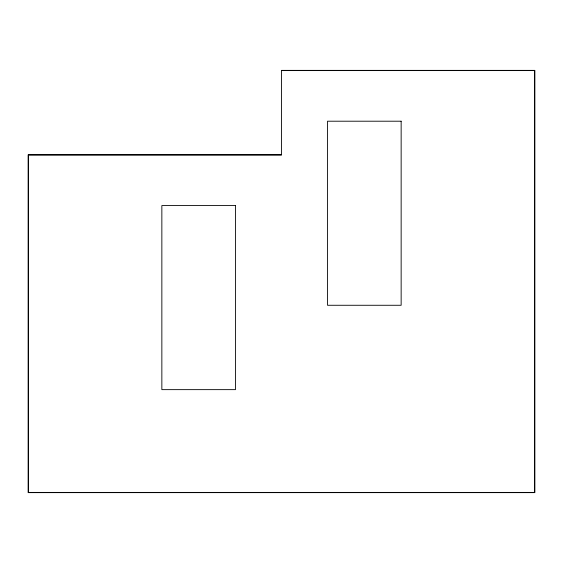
<?xml version="1.0" encoding="UTF-8"?>
<svg xmlns="http://www.w3.org/2000/svg" width="563" height="563" viewBox="0 0 563 563"><rect width="100%" height="100%" fill="white"/><g stroke="black" fill="none" stroke-linecap="round" stroke-linejoin="round"><path stroke-width="0.84" d="M281.5 70.586L534.597 70.586L534.597 492.414L28.403 492.414L28.403 154.952L281.5 154.952L281.5 70.375L534.85 70.375L534.85 492.625L28.15 492.625L28.15 154.825L281.5 154.825M401.145 121.207L327.518 121.207L327.518 305.273L401.145 305.273L401.145 121.207M235.482 205.572L161.855 205.572L161.855 389.638L235.482 389.638L235.482 205.572"/></g></svg>
